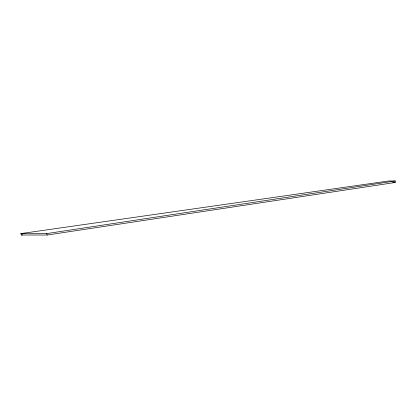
<?xml version="1.0" encoding="UTF-8"?>
<svg xmlns="http://www.w3.org/2000/svg" width="416" height="416" viewBox="0 0 416 416"><rect width="100%" height="100%" fill="white"/><g stroke="black" fill="none" stroke-linecap="round" stroke-linejoin="round"><path stroke-width="0.62" d="M20.8 233.594L46.639 233.594L395.2 180.986L395.2 182.499L47.242 235.014L21.44 235.014L20.8 233.594L388.669 180.986L395.2 180.986M21.44 235.014L22.724 234.832M392.824 182.499L395.2 182.499M46.639 233.594L47.242 235.014"/></g></svg>
